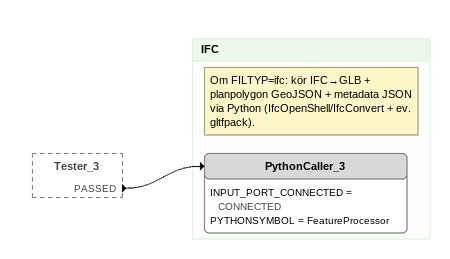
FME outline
Tester_3 [outside]
    PASSED -> PythonCaller_3

Bookmark: IFC
Note: Om FILTYP=ifc: kör IFC→GLB + planpolygon GeoJSON + metadata JSON via Python (IfcOpenShell/IfcConvert + ev. gltfpack).
PythonCaller_3
    INPUT_PORT_CONNECTED = CONNECTED
    PYTHONSYMBOL = FeatureProcessor
